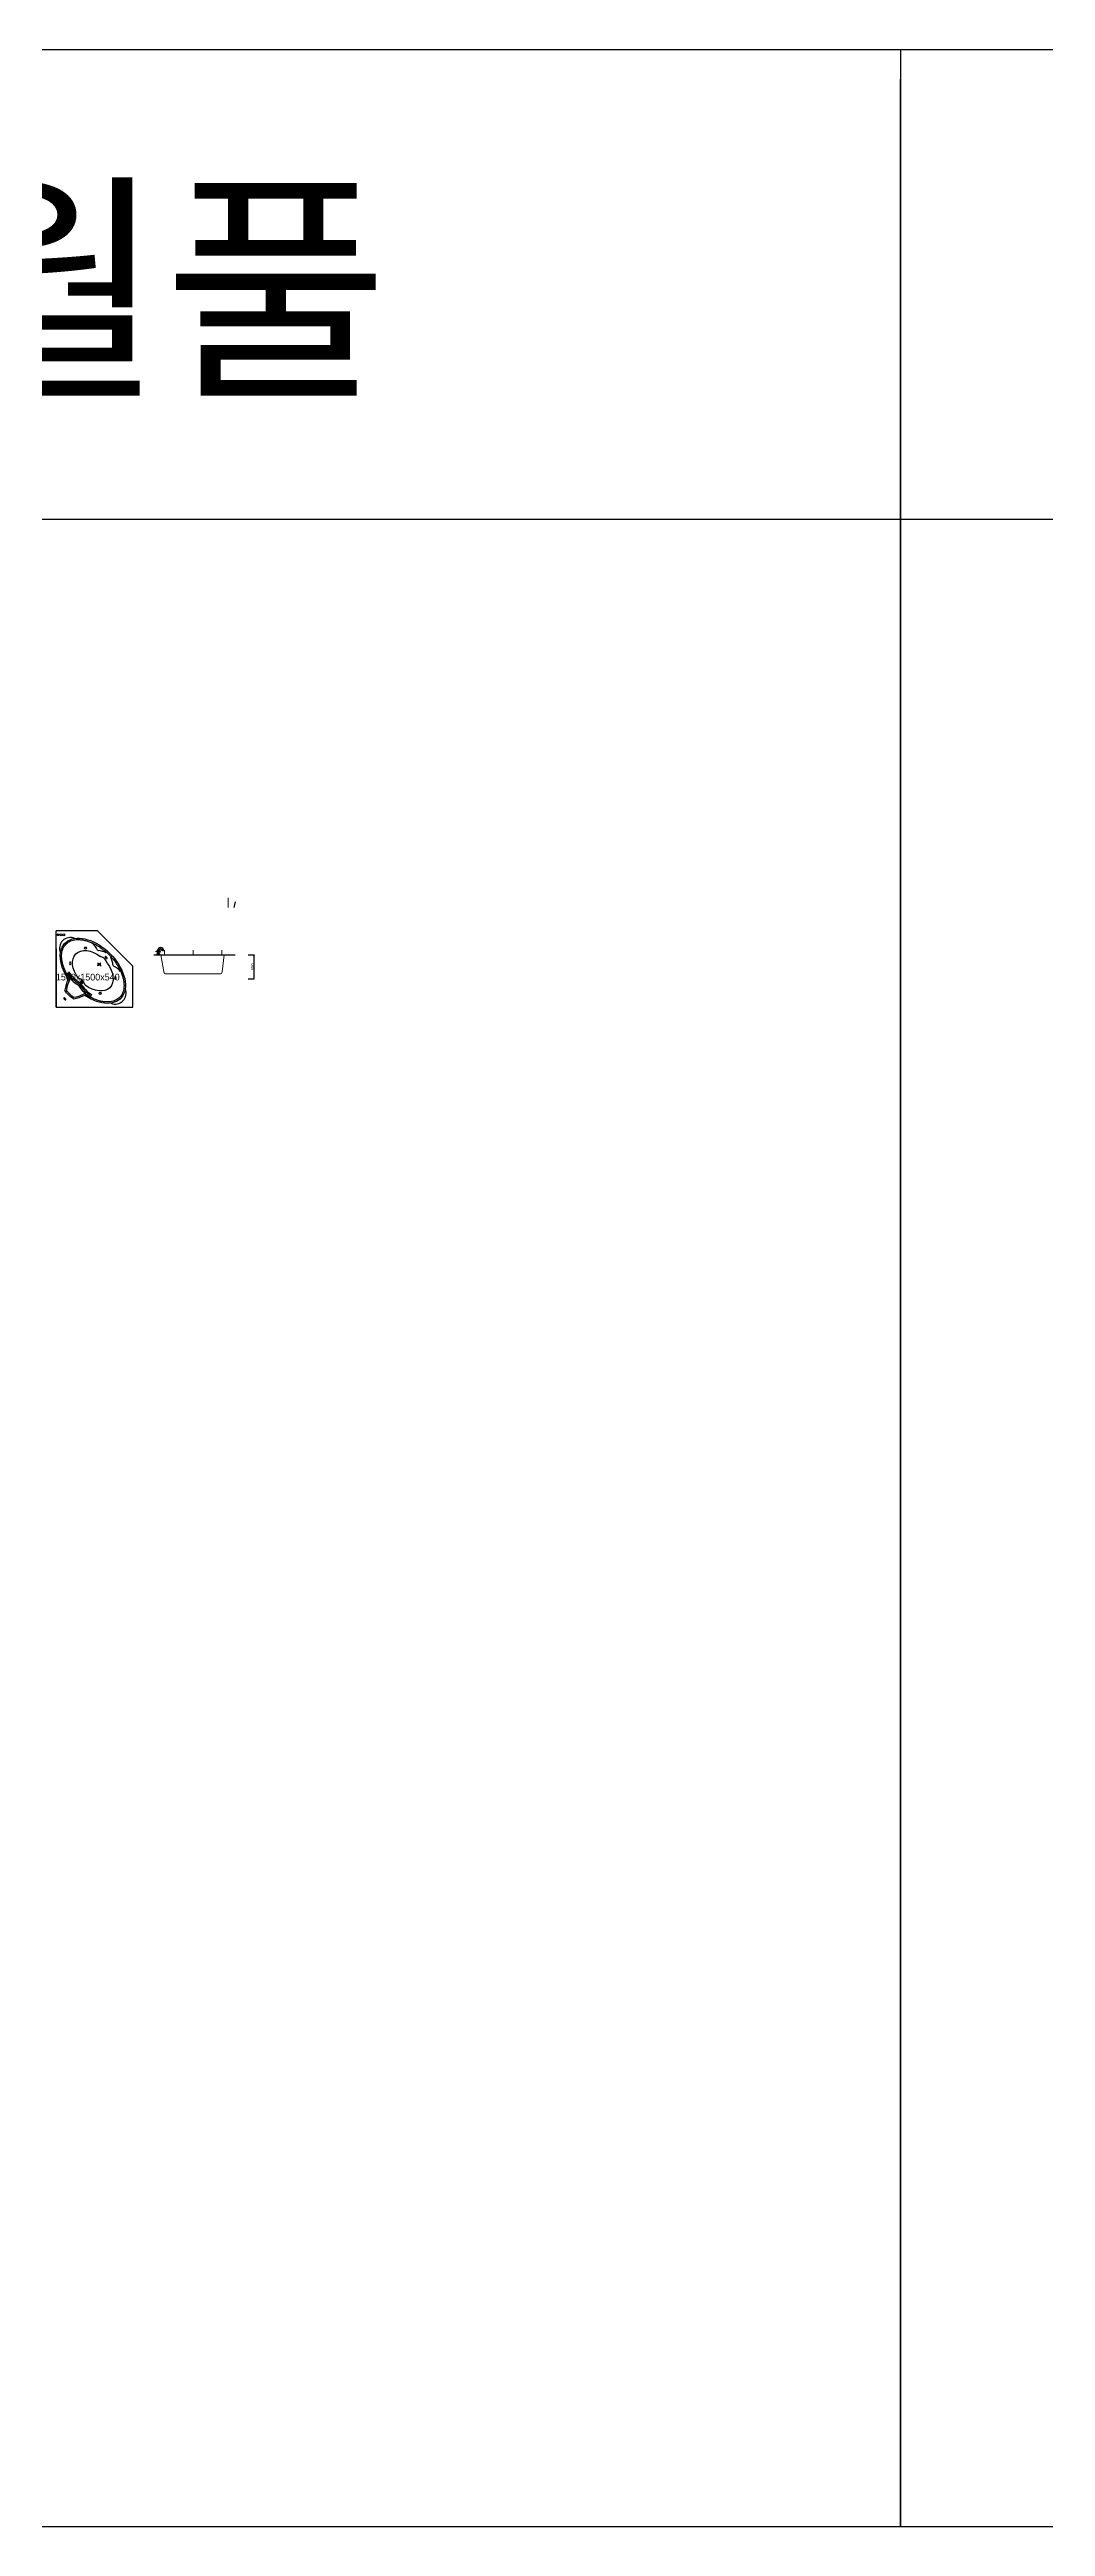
# Model space of a CAD drawing. Header units: inches. Extents: x -1249499 to 290957, y -589671 to 1013543.
# Drawn here: x -1082469 to -1061651, y 268837 to 320622 of the extents above; entities that cross this region are included whole.
import ezdxf

# ---------------------------------------------------------------- set-up
doc = ezdxf.new("R2010")
doc.units = ezdxf.units.IN
doc.header["$MEASUREMENT"] = 0
doc.linetypes.add('HIDDEN', pattern=[2, 1, -1])
for name, color, linetype in [('DIM', 1, 'Continuous'), ('FUR', 4, 'Continuous'), ('INT', 4, 'Continuous'), ('TEX', 7, 'Continuous'), ('TOILET', 6, 'Continuous'), ('WAL', 7, 'Continuous'), ('벽체마감', 1, 'Continuous'), ('손잡이', 5, 'Continuous')]:
    doc.layers.add(name, color=color, linetype=linetype)
doc.layers.add('입면가구.18', color=22, linetype='Continuous', lineweight=18)
doc.layers.add('입면마감재선', color=8, linetype='Continuous', lineweight=5)
doc.styles.get("Standard").update_dxf_attribs({"font": 'DotumChe.ttf'})
doc.styles.add('STYLE1', font='ses.shx', dxfattribs={"bigfont": 'shs.shx'})
doc.dimstyles.new('001', dxfattribs={"dimscale": 60, "dimtxt": 1.5, "dimasz": 0.3, "dimexe": 0, "dimexo": 2, "dimgap": 0.1, "dimtad": 1, "dimdec": 0, "dimzin": 0, "dimdsep": 46, "dimlunit": 6, "dimtxsty": 'STYLE1', "dimblk": 'DOT', "dimcen": 0.1, "dimdle": 2, "dimadec": 0, "dimazin": 0, "dimtfac": 1, "dimtdec": 0, "dimtix": 1, "dimtmove": 0, "dimatfit": 3, "dimldrblk": 'DOTSMALL', "dimfxl": 1, "dimtolj": 1, "dimtzin": 0, "dimarcsym": 0})

# ---------------------------------------------------------------- blocks, each defined once
blk = doc.blocks.new('_DOT')
at = {"color": 0, "linetype": 'ByBlock'}
blk.add_line((-0.5, 0), (-1, 0), dxfattribs=at)
at = {"color": 0, "linetype": 'ByBlock', "const_width": 0.5}
blk.add_lwpolyline([(-0.25, 0, 1), (0.25, 0, 1)], format="xyb", close=True, dxfattribs=at)
blk = doc.blocks.new('*D30')
at = {"layer": 'DEFPOINTS', "color": 0, "transparency": 16777216}
for p in [(-1078440, 301695), (-1078190, 301695), (-1078440, 301195)]:
    blk.add_point(p, dxfattribs=at)
at = {"layer": 'DIM', "color": 0, "lineweight": -2, "transparency": 16777216}
for p, q in [((-1078320, 301695), (-1078190, 301695)), ((-1078190, 301201), (-1078190, 301689)), ((-1078320, 301195), (-1078190, 301195))]:
    blk.add_line(p, q, dxfattribs=at)
at = {"layer": 'DIM', "color": 0, "lineweight": -2, "transparency": 16777216, "xscale": 6, "yscale": 6, "zscale": 6}
for p, rotation in [((-1078190, 301695), 90), ((-1078190, 301195), 270)]:
    blk.add_blockref('_DOT', p, dxfattribs=dict(at, rotation=rotation))
at = {"layer": 'DIM', "color": 0, "transparency": 16777216, "insert": (-1078226, 301445), "char_height": 60, "attachment_point": 5, "rotation": 90, "style": 'STYLE1'}
blk.add_mtext('\\A1;500', dxfattribs=at)
blk = doc.blocks.new('_DOTSMALL')
at = {"color": 0, "linetype": 'ByBlock', "const_width": 0.5}
blk.add_lwpolyline([(-0.0625, 0, 1), (0.0625, 0, 1)], format="xyb", close=True, dxfattribs=at)

msp = doc.modelspace()

# ---------------------------------------------------------------- linework, layer by layer
at = {"color": 6}
for p, q in [((-1249499, 320622.1), (-803046.5, 320622.1)), ((-1064681.5, 320622.1), (-1064681.5, 268836.6)), ((-1064681.5, 268836.6), (-1064681.5, 319998)), ((-1193392, 310801), (-803046.5, 310801)), ((-1249499, 268836.6), (-803046.5, 268836.6))]:
    msp.add_line(p, q, dxfattribs=at)
at = {"layer": 'FUR'}
msp.add_line((-1078588.7, 302804.9), (-1078615.9, 302687), dxfattribs=at)
msp.add_line((-1078588.7, 302804.9), (-1078615.9, 302687), dxfattribs=at)
at = {"layer": 'INT', "color": 6}
for p, q in [((-1082328, 300597.9), (-1082328, 302193.4)), ((-1081390, 301455.9), (-1081464.8, 301530.7)), ((-1081463.9, 301462), (-1081396.1, 301529.8)), ((-1081430, 301495.9), (-1081463.9, 301462)), ((-1081430, 301495.9), (-1081446, 301511.9)), ((-1081446, 301511.9), (-1081390, 301455.9)), ((-1080728, 300597.9), (-1080728, 301457.6)), ((-1082328, 300597.9), (-1080728, 300597.9))]:
    msp.add_line(p, q, dxfattribs=at)
for centre, radius in [((-1082286.1, 302116.3), 19.5), ((-1082227, 302113.9), 19.5), ((-1082170.3, 302113.9), 19.5), ((-1081430, 301495.9), 22.7), ((-1081430, 301495.9), 12.3), ((-1081430, 301495.9), 12.3)]:
    msp.add_circle(centre, radius, dxfattribs=at)
for centre, radius, start, end in [((-1082034.2, 301831.5), 226.1, 66.26943, 203.73056), ((-1081770.2, 301669.4), 329.6, 22.26806, 55.20865), ((-1081446.6, 301801.9), 20, 202.26806, 281.63585), ((-1081474.5, 301378.9), 404.7, 62.35916, 85.47831), ((-1081451.8, 301474.1), 192.2, 13.65301, 76.34699), ((-1081546.7, 301451.7), 404.7, 4.46087, 27.58001), ((-1081123.7, 301479.1), 20, 168.30332, 247.67112), ((-1081256.5, 301155.7), 329.6, 34.73053, 67.67112), ((-1082128.6, 300960), 20, 172.7835, 210.85536), ((-1081532.8, 300884.6), 620.6, 151.70522, 172.7835), ((-1081521, 301665.1), 693, 210.50758, 240.37843), ((-1082104.8, 300965), 13, 171.9915, 211.92483), ((-1081532.8, 300884.6), 590.6, 151.70522, 171.9915), ((-1081521, 301665.1), 663, 210.50758, 241.09278), ((-1082090.7, 301184.9), 13, 331.70522, 34.06238), ((-1081521, 301665.1), 633, 210.50758, 241.87781), ((-1082090.7, 301184.9), 43, 331.70522, 34.06238), ((-1081909, 301016.9), 192.2, 13.65301, 76.34699), ((-1081261.1, 301405.2), 693, 209.62157, 239.49242), ((-1081261.1, 301405.2), 663, 208.90722, 239.49242), ((-1081261.1, 301405.2), 633, 208.12219, 239.49242), ((-1081741.3, 300835.4), 43, 55.9212, 118.28846), ((-1081094.4, 300891.7), 226.1, 246.26944, 23.73057), ((-1081965.8, 300797.5), 20, 237.65975, 277.24805), ((-1081960.5, 300821.5), 13, 236.76209, 278.0721), ((-1082041.6, 301393.3), 620.6, 277.24805, 298.28846), ((-1082041.6, 301393.3), 590.6, 278.0721, 298.28846), ((-1081741.3, 300835.4), 13, 55.9212, 118.28846)]:
    msp.add_arc(centre, radius, start, end, dxfattribs=at)
at = {"layer": 'INT', "color": 6, "extrusion": (0, 0, -1)}
for major_axis, ratio, start_param, end_param in [((580.3, -580.3), 0.6183608, 1.8737002, 7.5515158), ((353.6, -353.6), 0.66, 1.7721542, 4.5110311), ((353.6, -353.6), 0.66, 4.9137469, 7.6526237)]:
    msp.add_ellipse((-1081564.3, 301361.6), major_axis=major_axis, ratio=ratio, start_param=start_param, end_param=end_param, dxfattribs=at)
for centre, major_axis in [((-1082037, 301515.4), (0, 30.1)), ((-1081717.2, 301835.7), (-30.1, 0)), ((-1081285.2, 301638.8), (-21.3, 21.3)), ((-1081797.3, 301126.4), (-21.3, 21.3)), ((-1081411.7, 300888.1), (-30.1, 0)), ((-1081092.7, 301211), (0, 30.1)), ((-1082150.1, 300773.6), (-21.3, 21.3))]:
    msp.add_ellipse(centre, major_axis=major_axis, ratio=0.4441631, dxfattribs=at)
at = {"layer": 'INT', "color": 6}
for points, knots in [([(-1082051, 301203), (-1082067.8, 301227.5), (-1082083.5, 301252.5), (-1082112.9, 301303.3), (-1082126.5, 301329.2), (-1082151, 301381.1), (-1082161.9, 301407), (-1082180.7, 301458.5), (-1082188.7, 301484), (-1082201.8, 301534.3), (-1082206.8, 301559), (-1082213.9, 301607.4), (-1082215.9, 301631), (-1082217, 301676.8), (-1082216.1, 301698.9), (-1082211.3, 301741.3), (-1082207.4, 301761.6), (-1082197, 301800.1), (-1082190.3, 301818.4), (-1082174.5, 301852.6), (-1082165.2, 301868.7), (-1082144.2, 301898.3), (-1082132.5, 301912), (-1082106.6, 301936.9), (-1082092.4, 301948.2), (-1082061.8, 301968.2), (-1082045.3, 301976.9), (-1082010.2, 301991.7), (-1081991.5, 301997.8), (-1081952.1, 302007.1), (-1081931.4, 302010.4), (-1081888.3, 302014), (-1081865.8, 302014.3), (-1081819.5, 302012), (-1081795.7, 302009.4), (-1081746.8, 302001.1), (-1081721.9, 301995.5), (-1081671.3, 301981.2), (-1081645.7, 301972.6), (-1081594.1, 301952.6), (-1081568.1, 301941.2), (-1081516.3, 301915.6), (-1081490.4, 301901.5), (-1081439.1, 301870.7), (-1081413.7, 301854.1), (-1081363.7, 301818.6), (-1081339.1, 301799.7), (-1081291.1, 301759.9), (-1081267.7, 301739), (-1081222.5, 301695.4), (-1081200.6, 301672.8), (-1081158.7, 301626.3), (-1081138.7, 301602.3), (-1081100.7, 301553.3), (-1081082.8, 301528.3), (-1081049.4, 301477.6), (-1081033.9, 301451.9), (-1081005.4, 301400.3), (-1080992.5, 301374.4), (-1080969.4, 301322.5), (-1080959.2, 301296.7), (-1080941.8, 301245.4), (-1080934.5, 301220.1), (-1080923, 301170.2), (-1080918.7, 301145.7), (-1080913.2, 301097.9), (-1080911.9, 301074.6), (-1080912.3, 301029.7), (-1080914, 301008), (-1080920.2, 300966.5), (-1080924.8, 300946.7), (-1080936.6, 300909.2), (-1080943.9, 300891.5), (-1080961.1, 300858.4), (-1080971, 300842.9), (-1080989.3, 300819.4), (-1080997, 300810.7), (-1081005.3, 300802.5), (-1081016.1, 300791.7), (-1081027.7, 300781.8), (-1081055, 300762.1), (-1081070.9, 300752.7), (-1081104.9, 300736.6), (-1081123, 300729.9), (-1081161.4, 300719.1), (-1081181.6, 300715.1), (-1081223.8, 300710.1), (-1081245.9, 300709), (-1081291.5, 300709.8), (-1081315, 300711.7), (-1081363.3, 300718.4), (-1081388, 300723.3), (-1081438.2, 300736.1), (-1081463.7, 300743.9), (-1081515.1, 300762.5), (-1081541, 300773.2), (-1081592.9, 300797.5), (-1081618.8, 300810.9), (-1081670.3, 300840.4), (-1081695.9, 300856.4), (-1081721.8, 300874.1), (-1081722.5, 300874.6), (-1081723.2, 300875.1)], [1.8643681, 1.8643681, 1.8643681, 1.8643681, 1.979, 1.979, 2.0964478, 2.0964478, 2.2138957, 2.2138957, 2.3313435, 2.3313435, 2.4487913, 2.4487913, 2.5662392, 2.5662392, 2.683687, 2.683687, 2.8011349, 2.8011349, 2.9185827, 2.9185827, 3.0360306, 3.0360306, 3.1534784, 3.1534784, 3.2709262, 3.2709262, 3.3883741, 3.3883741, 3.5058219, 3.5058219, 3.6232698, 3.6232698, 3.7407176, 3.7407176, 3.8581655, 3.8581655, 3.9756133, 3.9756133, 4.0930611, 4.0930611, 4.210509, 4.210509, 4.3279568, 4.3279568, 4.4454047, 4.4454047, 4.5628525, 4.5628525, 4.6803004, 4.6803004, 4.7977482, 4.7977482, 4.9151961, 4.9151961, 5.0326439, 5.0326439, 5.1500917, 5.1500917, 5.2675396, 5.2675396, 5.3849874, 5.3849874, 5.5024353, 5.5024353, 5.6198831, 5.6198831, 5.737331, 5.737331, 5.8547788, 5.8547788, 5.9722266, 5.9722266, 6.0896745, 6.0896745, 6.2071223, 6.2071223, 6.2831853, 6.2831853, 6.2831853, 6.3830198, 6.3830198, 6.5004676, 6.5004676, 6.6179155, 6.6179155, 6.7353633, 6.7353633, 6.8528112, 6.8528112, 6.970259, 6.970259, 7.0877069, 7.0877069, 7.2051547, 7.2051547, 7.3226025, 7.3226025, 7.4400504, 7.4400504, 7.5574982, 7.5574982, 7.560853, 7.560853, 7.560853, 7.560853]), ([(-1081976.5, 300780.6), (-1082022.6, 300809.8), (-1082051.3, 300837), (-1082100.9, 300887.4), (-1082122.2, 300910.2), (-1082145.8, 300949.8)], [10.88582209, 10.88582209, 10.88582209, 10.88582209, 11.0089816, 11.0089816, 11.10628612, 11.10628612, 11.10628612, 11.10628612]), ([(-1081967.6, 300810.6), (-1081973.8, 300814.7), (-1081979.7, 300818.7), (-1081992.8, 300828.1), (-1081999.9, 300833.5), (-1082016.3, 300846.8), (-1082025.1, 300854.6), (-1082037.3, 300866.1), (-1082041, 300869.6), (-1082047.5, 300876), (-1082050.3, 300878.8), (-1082054.4, 300882.9), (-1082055.6, 300884.1), (-1082057.7, 300886.3), (-1082058.6, 300887.2), (-1082060.4, 300889), (-1082061.3, 300889.9), (-1082063.9, 300892.6), (-1082065.6, 300894.4), (-1082070.8, 300899.8), (-1082074.2, 300903.4), (-1082084.3, 300914.6), (-1082090.9, 300922.6), (-1082102.7, 300938.4), (-1082107.8, 300945.7), (-1082114, 300955.3), (-1082114.9, 300956.7), (-1082115.8, 300958.2)], [10.89268077, 10.89268077, 10.89268077, 10.89268077, 10.91098918, 10.91098918, 10.93615627, 10.93615627, 10.97305702, 10.97305702, 10.98936745, 10.98936745, 11.00223911, 11.00223911, 11.00779267, 11.00779267, 11.01181366, 11.01181366, 11.01583465, 11.01583465, 11.02387663, 11.02387663, 11.03996058, 11.03996058, 11.07223331, 11.07223331, 11.09594389, 11.09594389, 11.10000082, 11.10000082, 11.10000082, 11.10000082])]:
    msp.add_open_spline(points, degree=3, knots=knots, dxfattribs=at)
at = {"layer": 'TOILET'}
for p, q in [((-1081463.5, 302193.4), (-1082328, 302193.4)), ((-1080728, 301457.6), (-1081463.5, 302193.4))]:
    msp.add_line(p, q, dxfattribs=at)
at = {"layer": 'WAL', "color": 1}
msp.add_line((-1082328, 301817.9), (-1082328, 300597.9), dxfattribs=at)
at = {"layer": '벽체마감', "color": 4, "ltscale": 0.5}
msp.add_line((-1080290.3, 301695.1), (-1078590.3, 301695.1), dxfattribs=at)
at = {"layer": '손잡이', "color": 1, "linetype": 'HIDDEN', "ltscale": 0.2}
for p, q in [((-1080235.9, 301767.1), (-1080206.4, 301767.1)), ((-1080235.9, 301757.1), (-1080235.9, 301767.1)), ((-1080235.9, 301757.1), (-1080206.4, 301757.1)), ((-1080159.6, 301767.1), (-1080189.1, 301767.1)), ((-1080159.6, 301757.1), (-1080189.1, 301757.1)), ((-1080159.6, 301757.1), (-1080159.6, 301767.1))]:
    msp.add_line(p, q, dxfattribs=at)
at = {"layer": '손잡이', "color": 1}
for p, q in [((-1080227.1, 301709.1), (-1080230.3, 301695.1)), ((-1080227.8, 301695.1), (-1080227.8, 301700.1)), ((-1080227.8, 301695.1), (-1080167.8, 301695.1)), ((-1080169.1, 301705.1), (-1080226.4, 301705.1)), ((-1080190.6, 301755.1), (-1080204.9, 301755.1)), ((-1080191, 301750.1), (-1080204.5, 301750.1)), ((-1080168.4, 301709.1), (-1080165.3, 301695.1)), ((-1080167.8, 301695.1), (-1080167.8, 301700.1)), ((-1080110.3, 301782.6), (-1080110.3, 301775.1)), ((-1080085.3, 301775.1), (-1080110.3, 301775.1)), ((-1080085.3, 301782.6), (-1080085.3, 301775.1))]:
    msp.add_line(p, q, dxfattribs=at)
for points in [[(-1080213.2, 301757.1, -0.0544454), (-1080226.6, 301710.7, -0.0544454)], [(-1080168.9, 301710.7, -0.0544454), (-1080182.3, 301757.1, -0.0544454)]]:
    msp.add_lwpolyline(points, format="xyb", dxfattribs=at)
at = {"layer": '손잡이', "color": 1, "linetype": 'HIDDEN', "ltscale": 0.2}
for centre, start, end in [((-1080240.8, 301762.1), 45.58469, 314.41531), ((-1080154.8, 301762.1), 225.58469, 134.41531)]:
    msp.add_arc(centre, 7, start, end, dxfattribs=at)
at = {"layer": '손잡이', "color": 1}
for centre, radius, start, end in [((-1080217.8, 301700.1), 10, 128.71157, 180), ((-1080217.3, 301706.9), 10, 157.74331, 167.125), ((-1080256.6, 301748.6), 52.1, 308.71157, 7.25219), ((-1080432.6, 301795), 222.7, 352.81084, 357.28699), ((-1080147.8, 301782.6), 62.5, 0, 178.32551), ((-1080197.8, 301762.1), 10, 315.573, 224.427), ((-1080138.9, 301748.6), 52.1, 172.74781, 231.28843), ((-1080147.8, 301782.6), 37.5, 0, 178.12547), ((-1080180.2, 301783.7), 5, 178.12547, 182.97653), ((-1079962.9, 301795), 222.7, 182.97653, 187.18916), ((-1080177.8, 301700.1), 10, 0, 51.28843), ((-1080178.2, 301706.9), 10, 12.875, 22.25669)]:
    msp.add_arc(centre, radius, start, end, dxfattribs=at)
at = {"layer": '입면가구.18'}
msp.add_lwpolyline([(-1078815.3, 301695.1), (-1078859.8, 301338.9, -0.3782425), (-1078909.4, 301295.1), (-1080028.6, 301295.1, -0.3782425), (-1080078.2, 301338.9), (-1080145.3, 301695.1)], format="xyb", dxfattribs=at)
at = {"layer": '입면마감재선'}
for p, q in [((-1078736.1, 302885), (-1078736.1, 302685)), ((-1080183.1, 301795.1), (-1080112.4, 301795.1)), ((-1080069.2, 301795.1), (-1080069.2, 301695.1)), ((-1079469.2, 301795.1), (-1079469.2, 301695.1)), ((-1078869.2, 301795.1), (-1078869.2, 301695.1))]:
    msp.add_line(p, q, dxfattribs=at)

# ---------------------------------------------------------------- texts
msp.add_text('욕조/월풀', height=3744).set_placement((-1096592.1, 313732.3))
at = {"layer": 'TEX', "style": 'STYLE1'}
msp.add_text('1500x1500x540', height=139.968, dxfattribs=at).set_placement((-1082336, 301159.1))

# ---------------------------------------------------------------- dimensions: what is measured, and where the dimension line sits
at = {"layer": 'DIM', "ltscale": 1.7}
dim = msp.add_linear_dim(base=(-1078190.3, 301695.1), p1=(-1078440.3, 301195.1), p2=(-1078440.3, 301695.1), angle=90, dimstyle='001', override={"dimtxt": 1, "dimasz": 0.1}, dxfattribs=at)
dim.commit()
dim.dimension.update_dxf_attribs({"geometry": '*D30', "text_midpoint": (-1078226.3, 301445.1)})

doc.saveas('drawing.dxf')
